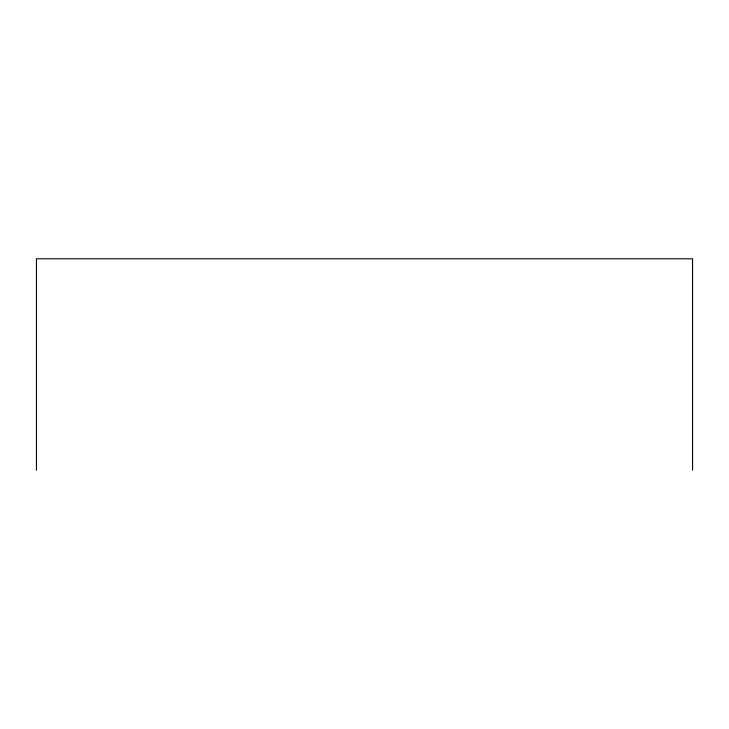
<?xml version="1.0" encoding="UTF-8"?>
<svg xmlns="http://www.w3.org/2000/svg" width="729" height="729" viewBox="0 0 729 729"><rect width="100%" height="100%" fill="white"/><g stroke="black" fill="none" stroke-linecap="round" stroke-linejoin="round"><path stroke-width="1.09" d="M692.55 470.205L692.55 258.795L36.45 258.795L36.45 470.205"/></g></svg>
